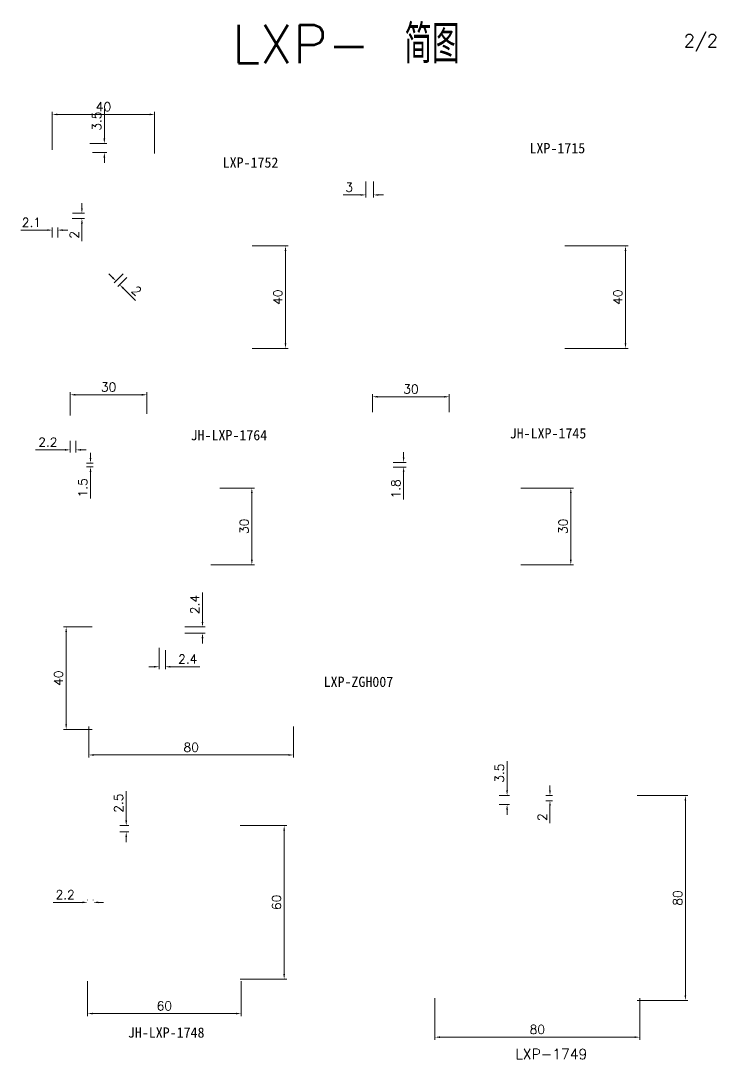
# Model space of a CAD drawing. Header units: millimetres. Extents: x 667 to 3290, y 428 to 2286.
# Drawn here: x 1012.4 to 1284.2, y 1880.1 to 2285.7 of the extents above; entities that cross this region are included whole.
import ezdxf

# ---------------------------------------------------------------- set-up
doc = ezdxf.new("R2010")
doc.units = ezdxf.units.MM
doc.layers.add('细实线', color=130, linetype='Continuous', lineweight=0)
doc.styles.get("Standard").update_dxf_attribs({"font": 'txt', "bigfont": 'gbcbig.shx'})
doc.styles.add('数字', font='simhei.ttf', dxfattribs={"height": 3})
doc.dimstyles.new('1', dxfattribs={"dimtxt": 3.5, "dimasz": 2, "dimexe": 1, "dimexo": 0.8, "dimgap": 1.25, "dimtad": 1, "dimdsep": 46, "dimtxsty": 'Standard', "dimcen": 0, "dimclrd": 1, "dimclre": 3, "dimadec": 0, "dimazin": 0, "dimtfac": 1, "dimtofl": 0, "dimtmove": 0, "dimatfit": 3, "dimfxl": 1, "dimlwd": 9, "dimlwe": 9, "dimarcsym": 0})

# ---------------------------------------------------------------- blocks, each defined once
blk = doc.blocks.new('*D1015')
at = {"color": 3, "lineweight": 9, "transparency": 16777216}
for p, q in [((1040.29, 2048.93), (1029.15, 2048.93)), ((1040.29, 2008.93), (1029.15, 2008.93))]:
    blk.add_line(p, q, dxfattribs=at)
at = {"color": 1, "lineweight": 9, "transparency": 16777216}
blk.add_line((1030.15, 2010.93), (1030.15, 2046.93), dxfattribs=at)
at = {"color": 1, "transparency": 16777216}
for points in [[(1029.82, 2046.93), (1030.49, 2046.93), (1030.15, 2048.93)], [(1029.82, 2010.93), (1030.49, 2010.93), (1030.15, 2008.93)]]:
    blk.add_solid(points, dxfattribs=at)
at = {"layer": 'DEFPOINTS', "color": 0, "transparency": 16777216}
for p in [(1030.15, 2048.93), (1041.09, 2048.93), (1041.09, 2008.93)]:
    blk.add_point(p, dxfattribs=at)
at = {"color": 0, "transparency": 16777216, "insert": (1027.15, 2028.93), "char_height": 3.5, "attachment_point": 5, "rotation": 90}
blk.add_mtext('40', dxfattribs=at)
blk = doc.blocks.new('*D1016')
at = {"color": 3, "lineweight": 9, "transparency": 16777216}
for p, q in [((1039.01, 2010.09), (1039.01, 1997.93)), ((1119.01, 2010.09), (1119.01, 1997.93))]:
    blk.add_line(p, q, dxfattribs=at)
at = {"color": 1, "lineweight": 9, "transparency": 16777216}
blk.add_line((1041.01, 1998.93), (1117.01, 1998.93), dxfattribs=at)
at = {"color": 1, "transparency": 16777216}
for points in [[(1041.01, 1999.26), (1041.01, 1998.59), (1039.01, 1998.93)], [(1117.01, 1999.26), (1117.01, 1998.59), (1119.01, 1998.93)]]:
    blk.add_solid(points, dxfattribs=at)
at = {"layer": 'DEFPOINTS', "color": 0, "transparency": 16777216}
for p in [(1039.01, 2010.89), (1119.01, 2010.89), (1119.01, 1998.93)]:
    blk.add_point(p, dxfattribs=at)
at = {"color": 0, "transparency": 16777216, "insert": (1079.01, 2001.93), "char_height": 3.5, "attachment_point": 5}
blk.add_mtext('80', dxfattribs=at)
blk = doc.blocks.new('*D1018')
at = {"color": 3, "lineweight": 9, "transparency": 16777216}
for p, q in [((1024.73, 2235.31), (1024.73, 2250.1)), ((1064.73, 2233.8), (1064.73, 2250.1))]:
    blk.add_line(p, q, dxfattribs=at)
at = {"color": 1, "lineweight": 9, "transparency": 16777216}
blk.add_line((1026.73, 2249.1), (1062.73, 2249.1), dxfattribs=at)
at = {"color": 1, "transparency": 16777216}
for points in [[(1026.73, 2249.43), (1026.73, 2248.77), (1024.73, 2249.1)], [(1062.73, 2249.43), (1062.73, 2248.77), (1064.73, 2249.1)]]:
    blk.add_solid(points, dxfattribs=at)
at = {"layer": 'DEFPOINTS', "color": 0, "transparency": 16777216}
for p in [(1064.73, 2249.1), (1024.73, 2234.51), (1064.73, 2233)]:
    blk.add_point(p, dxfattribs=at)
at = {"color": 0, "transparency": 16777216, "insert": (1044.73, 2252.1), "char_height": 3.5, "attachment_point": 5}
blk.add_mtext('40', dxfattribs=at)
blk = doc.blocks.new('*D1019')
at = {"color": 3, "lineweight": 9, "transparency": 16777216}
for p, q in [((1102.81, 2197.73), (1116.87, 2197.73)), ((1102.81, 2157.73), (1116.87, 2157.73))]:
    blk.add_line(p, q, dxfattribs=at)
at = {"color": 1, "lineweight": 9, "transparency": 16777216}
blk.add_line((1115.87, 2195.73), (1115.87, 2159.73), dxfattribs=at)
at = {"color": 1, "transparency": 16777216}
for points in [[(1115.54, 2195.73), (1116.21, 2195.73), (1115.87, 2197.73)], [(1115.54, 2159.73), (1116.21, 2159.73), (1115.87, 2157.73)]]:
    blk.add_solid(points, dxfattribs=at)
at = {"layer": 'DEFPOINTS', "color": 0, "transparency": 16777216}
for p in [(1102.01, 2197.73), (1102.01, 2157.73), (1115.87, 2157.73)]:
    blk.add_point(p, dxfattribs=at)
at = {"color": 0, "transparency": 16777216, "insert": (1112.87, 2177.73), "char_height": 3.5, "attachment_point": 5, "rotation": 90}
blk.add_mtext('40', dxfattribs=at)
blk = doc.blocks.new('*D1020')
at = {"color": 3, "lineweight": 9, "transparency": 16777216}
for p, q in [((1225.09, 2197.73), (1249.76, 2197.73)), ((1225.09, 2157.73), (1249.76, 2157.73))]:
    blk.add_line(p, q, dxfattribs=at)
at = {"color": 1, "lineweight": 9, "transparency": 16777216}
blk.add_line((1248.76, 2159.73), (1248.76, 2195.73), dxfattribs=at)
at = {"color": 1, "transparency": 16777216}
for points in [[(1248.42, 2195.73), (1249.09, 2195.73), (1248.76, 2197.73)], [(1248.42, 2159.73), (1249.09, 2159.73), (1248.76, 2157.73)]]:
    blk.add_solid(points, dxfattribs=at)
at = {"layer": 'DEFPOINTS', "color": 0, "transparency": 16777216}
for p in [(1224.29, 2197.73), (1248.76, 2197.73), (1224.29, 2157.73)]:
    blk.add_point(p, dxfattribs=at)
at = {"color": 0, "transparency": 16777216, "insert": (1245.76, 2177.73), "char_height": 3.5, "attachment_point": 5, "rotation": 90}
blk.add_mtext('40', dxfattribs=at)
blk = doc.blocks.new('*D1021')
at = {"color": 3, "lineweight": 9, "transparency": 16777216}
for p, q in [((1031.72, 2131.56), (1031.72, 2140.61)), ((1061.72, 2132.21), (1061.72, 2140.61))]:
    blk.add_line(p, q, dxfattribs=at)
at = {"color": 1, "lineweight": 9, "transparency": 16777216}
blk.add_line((1033.72, 2139.61), (1059.72, 2139.61), dxfattribs=at)
at = {"color": 1, "transparency": 16777216}
for points in [[(1033.72, 2139.94), (1033.72, 2139.28), (1031.72, 2139.61)], [(1059.72, 2139.94), (1059.72, 2139.28), (1061.72, 2139.61)]]:
    blk.add_solid(points, dxfattribs=at)
at = {"layer": 'DEFPOINTS', "color": 0, "transparency": 16777216}
for p in [(1061.72, 2139.61), (1031.72, 2130.76), (1061.72, 2131.41)]:
    blk.add_point(p, dxfattribs=at)
at = {"color": 0, "transparency": 16777216, "insert": (1046.72, 2142.61), "char_height": 3.5, "attachment_point": 5}
blk.add_mtext('30', dxfattribs=at)
blk = doc.blocks.new('*D1022')
at = {"color": 3, "lineweight": 9, "transparency": 16777216}
for p, q in [((1090.23, 2103.2), (1103.72, 2103.2)), ((1086.65, 2073.2), (1103.72, 2073.2))]:
    blk.add_line(p, q, dxfattribs=at)
at = {"color": 1, "lineweight": 9, "transparency": 16777216}
blk.add_line((1102.72, 2075.2), (1102.72, 2101.2), dxfattribs=at)
at = {"color": 1, "transparency": 16777216}
for points in [[(1102.39, 2101.2), (1103.06, 2101.2), (1102.72, 2103.2)], [(1102.39, 2075.2), (1103.06, 2075.2), (1102.72, 2073.2)]]:
    blk.add_solid(points, dxfattribs=at)
at = {"layer": 'DEFPOINTS', "color": 0, "transparency": 16777216}
for p in [(1089.43, 2103.2), (1102.72, 2103.2), (1085.85, 2073.2)]:
    blk.add_point(p, dxfattribs=at)
at = {"color": 0, "transparency": 16777216, "insert": (1099.72, 2088.2), "char_height": 3.5, "attachment_point": 5, "rotation": 90}
blk.add_mtext('30', dxfattribs=at)
blk = doc.blocks.new('*D1023')
at = {"color": 3, "lineweight": 9, "transparency": 16777216}
for p, q in [((1207.87, 2103.2), (1228.39, 2103.2)), ((1207.87, 2073.2), (1228.39, 2073.2))]:
    blk.add_line(p, q, dxfattribs=at)
at = {"color": 1, "lineweight": 9, "transparency": 16777216}
blk.add_line((1227.39, 2075.2), (1227.39, 2101.2), dxfattribs=at)
at = {"color": 1, "transparency": 16777216}
for points in [[(1227.06, 2101.2), (1227.72, 2101.2), (1227.39, 2103.2)], [(1227.06, 2075.2), (1227.72, 2075.2), (1227.39, 2073.2)]]:
    blk.add_solid(points, dxfattribs=at)
at = {"layer": 'DEFPOINTS', "color": 0, "transparency": 16777216}
for p in [(1207.07, 2103.2), (1227.39, 2103.2), (1207.07, 2073.2)]:
    blk.add_point(p, dxfattribs=at)
at = {"color": 0, "transparency": 16777216, "insert": (1224.39, 2088.2), "char_height": 3.5, "attachment_point": 5, "rotation": 90}
blk.add_mtext('30', dxfattribs=at)
blk = doc.blocks.new('*D1024')
at = {"color": 3, "lineweight": 9, "transparency": 16777216}
for p, q in [((1149.9, 2132.88), (1149.9, 2139.84)), ((1179.9, 2132.88), (1179.9, 2139.84))]:
    blk.add_line(p, q, dxfattribs=at)
at = {"color": 1, "lineweight": 9, "transparency": 16777216}
blk.add_line((1177.9, 2138.84), (1151.9, 2138.84), dxfattribs=at)
at = {"color": 1, "transparency": 16777216}
for points in [[(1151.9, 2139.17), (1151.9, 2138.5), (1149.9, 2138.84)], [(1177.9, 2139.17), (1177.9, 2138.5), (1179.9, 2138.84)]]:
    blk.add_solid(points, dxfattribs=at)
at = {"layer": 'DEFPOINTS', "color": 0, "transparency": 16777216}
for p in [(1149.9, 2138.84), (1149.9, 2132.08), (1179.9, 2132.08)]:
    blk.add_point(p, dxfattribs=at)
at = {"color": 0, "transparency": 16777216, "insert": (1164.9, 2141.84), "char_height": 3.5, "attachment_point": 5}
blk.add_mtext('30', dxfattribs=at)
blk = doc.blocks.new('*D1025')
at = {"color": 3, "lineweight": 9, "transparency": 16777216}
for p, q in [((1038.52, 1910.56), (1038.52, 1896.94)), ((1098.52, 1910.56), (1098.52, 1896.94))]:
    blk.add_line(p, q, dxfattribs=at)
at = {"color": 1, "lineweight": 9, "transparency": 16777216}
blk.add_line((1040.52, 1897.94), (1096.52, 1897.94), dxfattribs=at)
at = {"color": 1, "transparency": 16777216}
for points in [[(1040.52, 1898.27), (1040.52, 1897.6), (1038.52, 1897.94)], [(1096.52, 1898.27), (1096.52, 1897.6), (1098.52, 1897.94)]]:
    blk.add_solid(points, dxfattribs=at)
at = {"layer": 'DEFPOINTS', "color": 0, "transparency": 16777216}
for p in [(1038.52, 1911.36), (1098.52, 1911.36), (1098.52, 1897.94)]:
    blk.add_point(p, dxfattribs=at)
at = {"color": 0, "transparency": 16777216, "insert": (1068.52, 1900.94), "char_height": 3.5, "attachment_point": 5}
blk.add_mtext('60', dxfattribs=at)
blk = doc.blocks.new('*D1026')
at = {"color": 3, "lineweight": 9, "transparency": 16777216}
for p, q in [((1098.2, 1971.36), (1116.35, 1971.36)), ((1098.2, 1911.36), (1116.35, 1911.36))]:
    blk.add_line(p, q, dxfattribs=at)
at = {"color": 1, "lineweight": 9, "transparency": 16777216}
blk.add_line((1115.35, 1913.36), (1115.35, 1969.36), dxfattribs=at)
at = {"color": 1, "transparency": 16777216}
for points in [[(1115.02, 1969.36), (1115.68, 1969.36), (1115.35, 1971.36)], [(1115.02, 1913.36), (1115.68, 1913.36), (1115.35, 1911.36)]]:
    blk.add_solid(points, dxfattribs=at)
at = {"layer": 'DEFPOINTS', "color": 0, "transparency": 16777216}
for p in [(1097.4, 1971.36), (1115.35, 1971.36), (1097.4, 1911.36)]:
    blk.add_point(p, dxfattribs=at)
at = {"color": 0, "transparency": 16777216, "insert": (1112.35, 1941.36), "char_height": 3.5, "attachment_point": 5, "rotation": 90}
blk.add_mtext('60', dxfattribs=at)
blk = doc.blocks.new('*D1027')
at = {"color": 3, "lineweight": 9, "transparency": 16777216}
for p, q in [((1253.32, 1983.07), (1273.17, 1983.07)), ((1253.32, 1903.07), (1273.17, 1903.07))]:
    blk.add_line(p, q, dxfattribs=at)
at = {"color": 1, "lineweight": 9, "transparency": 16777216}
blk.add_line((1272.17, 1905.07), (1272.17, 1981.07), dxfattribs=at)
at = {"color": 1, "transparency": 16777216}
for points in [[(1271.83, 1981.07), (1272.5, 1981.07), (1272.17, 1983.07)], [(1271.83, 1905.07), (1272.5, 1905.07), (1272.17, 1903.07)]]:
    blk.add_solid(points, dxfattribs=at)
at = {"layer": 'DEFPOINTS', "color": 0, "transparency": 16777216}
for p in [(1252.52, 1983.07), (1272.17, 1983.07), (1252.52, 1903.07)]:
    blk.add_point(p, dxfattribs=at)
at = {"color": 0, "transparency": 16777216, "insert": (1269.17, 1943.07), "char_height": 3.5, "attachment_point": 5, "rotation": 90}
blk.add_mtext('80', dxfattribs=at)
blk = doc.blocks.new('*D1028')
at = {"color": 3, "lineweight": 9, "transparency": 16777216}
for p, q in [((1174.3, 1904.01), (1174.3, 1887.72)), ((1254.3, 1904.01), (1254.3, 1887.72))]:
    blk.add_line(p, q, dxfattribs=at)
at = {"color": 1, "lineweight": 9, "transparency": 16777216}
blk.add_line((1176.3, 1888.72), (1252.3, 1888.72), dxfattribs=at)
at = {"color": 1, "transparency": 16777216}
for points in [[(1176.3, 1889.06), (1176.3, 1888.39), (1174.3, 1888.72)], [(1252.3, 1889.06), (1252.3, 1888.39), (1254.3, 1888.72)]]:
    blk.add_solid(points, dxfattribs=at)
at = {"layer": 'DEFPOINTS', "color": 0, "transparency": 16777216}
for p in [(1174.3, 1904.81), (1254.3, 1904.81), (1254.3, 1888.72)]:
    blk.add_point(p, dxfattribs=at)
at = {"color": 0, "transparency": 16777216, "insert": (1214.3, 1891.72), "char_height": 3.5, "attachment_point": 5}
blk.add_mtext('80', dxfattribs=at)
blk = doc.blocks.new('*D1075')
at = {"color": 1, "lineweight": 9, "transparency": 16777216}
for p, q in [((1045.07, 2239.73), (1045.07, 2251.23)), ((1045.07, 2232.23), (1045.07, 2230.23))]:
    blk.add_line(p, q, dxfattribs=at)
at = {"color": 3, "lineweight": 9, "transparency": 16777216}
for p, q in [((1039.46, 2237.73), (1046.07, 2237.73)), ((1040.47, 2234.23), (1046.07, 2234.23))]:
    blk.add_line(p, q, dxfattribs=at)
at = {"color": 1, "transparency": 16777216}
for points in [[(1044.73, 2239.73), (1045.4, 2239.73), (1045.07, 2237.73)], [(1044.73, 2232.23), (1045.4, 2232.23), (1045.07, 2234.23)]]:
    blk.add_solid(points, dxfattribs=at)
at = {"layer": 'DEFPOINTS', "color": 0, "transparency": 16777216}
for p in [(1038.66, 2237.73), (1045.07, 2237.73), (1039.67, 2234.23)]:
    blk.add_point(p, dxfattribs=at)
at = {"color": 0, "transparency": 16777216, "insert": (1042.07, 2246.48), "char_height": 3.5, "attachment_point": 5, "rotation": 90}
blk.add_mtext('3.5', dxfattribs=at)
blk = doc.blocks.new('*D1076')
at = {"color": 1, "lineweight": 9, "transparency": 16777216}
for p, q in [((1022.73, 2203.93), (1012.4, 2203.93)), ((1028.83, 2203.93), (1030.83, 2203.93))]:
    blk.add_line(p, q, dxfattribs=at)
at = {"color": 3, "lineweight": 9, "transparency": 16777216}
for p, q in [((1024.73, 2201.01), (1024.73, 2204.93)), ((1026.83, 2201.01), (1026.83, 2204.93))]:
    blk.add_line(p, q, dxfattribs=at)
at = {"color": 1, "transparency": 16777216}
for points in [[(1022.73, 2204.27), (1022.73, 2203.6), (1024.73, 2203.93)], [(1028.83, 2204.27), (1028.83, 2203.6), (1026.83, 2203.93)]]:
    blk.add_solid(points, dxfattribs=at)
at = {"layer": 'DEFPOINTS', "color": 0, "transparency": 16777216}
for p in [(1024.73, 2203.93), (1024.73, 2200.21), (1026.83, 2200.21)]:
    blk.add_point(p, dxfattribs=at)
at = {"color": 0, "transparency": 16777216, "insert": (1016.56, 2206.93), "char_height": 3.5, "attachment_point": 5}
blk.add_mtext('2.1', dxfattribs=at)
blk = doc.blocks.new('*D1077')
at = {"color": 3, "lineweight": 9, "transparency": 16777216}
for p, q in [((1032.65, 2210.48), (1037.3, 2210.48)), ((1032.46, 2208.48), (1037.3, 2208.48))]:
    blk.add_line(p, q, dxfattribs=at)
at = {"color": 1, "lineweight": 9, "transparency": 16777216}
for p, q in [((1036.3, 2212.48), (1036.3, 2214.48)), ((1036.3, 2206.48), (1036.3, 2199.65))]:
    blk.add_line(p, q, dxfattribs=at)
at = {"color": 1, "transparency": 16777216}
for points in [[(1035.97, 2212.48), (1036.63, 2212.48), (1036.3, 2210.48)], [(1035.97, 2206.48), (1036.63, 2206.48), (1036.3, 2208.48)]]:
    blk.add_solid(points, dxfattribs=at)
at = {"layer": 'DEFPOINTS', "color": 0, "transparency": 16777216}
for p in [(1031.85, 2210.48), (1031.66, 2208.48), (1036.3, 2208.48)]:
    blk.add_point(p, dxfattribs=at)
at = {"color": 0, "transparency": 16777216, "insert": (1033.3, 2202.06), "char_height": 3.5, "attachment_point": 5, "rotation": 90}
blk.add_mtext('2', dxfattribs=at)
blk = doc.blocks.new('*D1078')
at = {"color": 1, "lineweight": 9, "transparency": 16777216}
for p, q in [((1048.22, 2185.46), (1046.8, 2186.87)), ((1052.46, 2181.22), (1057.29, 2176.39))]:
    blk.add_line(p, q, dxfattribs=at)
at = {"color": 3, "lineweight": 9, "transparency": 16777216}
for p, q in [((1052.47, 2186.88), (1048.92, 2183.34)), ((1053.88, 2185.46), (1050.34, 2181.92))]:
    blk.add_line(p, q, dxfattribs=at)
at = {"color": 1, "transparency": 16777216}
for points in [[(1048.45, 2185.7), (1047.98, 2185.22), (1049.63, 2184.05)], [(1052.7, 2181.45), (1052.22, 2180.98), (1051.05, 2182.63)]]:
    blk.add_solid(points, dxfattribs=at)
at = {"layer": 'DEFPOINTS', "color": 0, "transparency": 16777216}
for p in [(1053.03, 2187.44), (1051.05, 2182.63), (1054.45, 2186.03)]:
    blk.add_point(p, dxfattribs=at)
at = {"color": 0, "transparency": 16777216, "insert": (1057.7, 2180.22), "char_height": 3.5, "attachment_point": 5, "rotation": 315}
blk.add_mtext('2', dxfattribs=at)
blk = doc.blocks.new('*D1079')
at = {"color": 3, "lineweight": 9, "transparency": 16777216}
for p, q in [((1147.21, 2222.93), (1147.21, 2216.67)), ((1150.21, 2222.93), (1150.21, 2216.67))]:
    blk.add_line(p, q, dxfattribs=at)
at = {"color": 1, "lineweight": 9, "transparency": 16777216}
for p, q in [((1145.21, 2217.67), (1138.38, 2217.67)), ((1152.21, 2217.67), (1154.21, 2217.67))]:
    blk.add_line(p, q, dxfattribs=at)
at = {"color": 1, "transparency": 16777216}
for points in [[(1145.21, 2218), (1145.21, 2217.33), (1147.21, 2217.67)], [(1152.21, 2218), (1152.21, 2217.33), (1150.21, 2217.67)]]:
    blk.add_solid(points, dxfattribs=at)
at = {"layer": 'DEFPOINTS', "color": 0, "transparency": 16777216}
for p in [(1147.21, 2223.73), (1150.21, 2223.73), (1147.21, 2217.67)]:
    blk.add_point(p, dxfattribs=at)
at = {"color": 0, "transparency": 16777216, "insert": (1140.79, 2220.67), "char_height": 3.5, "attachment_point": 5}
blk.add_mtext('3', dxfattribs=at)
blk = doc.blocks.new('*D1080')
at = {"color": 3, "lineweight": 9, "transparency": 16777216}
for p, q in [((1031.72, 2121.65), (1031.72, 2117.1)), ((1033.92, 2121.65), (1033.92, 2117.1))]:
    blk.add_line(p, q, dxfattribs=at)
at = {"color": 1, "lineweight": 9, "transparency": 16777216}
for p, q in [((1029.72, 2118.1), (1018.22, 2118.1)), ((1035.92, 2118.1), (1037.92, 2118.1))]:
    blk.add_line(p, q, dxfattribs=at)
at = {"color": 1, "transparency": 16777216}
for points in [[(1029.72, 2118.44), (1029.72, 2117.77), (1031.72, 2118.1)], [(1035.92, 2118.44), (1035.92, 2117.77), (1033.92, 2118.1)]]:
    blk.add_solid(points, dxfattribs=at)
at = {"layer": 'DEFPOINTS', "color": 0, "transparency": 16777216}
for p in [(1031.72, 2122.45), (1033.92, 2122.45), (1031.72, 2118.1)]:
    blk.add_point(p, dxfattribs=at)
at = {"color": 0, "transparency": 16777216, "insert": (1022.97, 2121.1), "char_height": 3.5, "attachment_point": 5}
blk.add_mtext('2.2', dxfattribs=at)
blk = doc.blocks.new('*D1081')
at = {"color": 1, "lineweight": 9, "transparency": 16777216}
for p, q in [((1039.66, 2114.95), (1039.66, 2116.95)), ((1039.66, 2109.45), (1039.66, 2099.11))]:
    blk.add_line(p, q, dxfattribs=at)
at = {"color": 3, "lineweight": 9, "transparency": 16777216}
for p, q in [((1038.07, 2112.95), (1040.66, 2112.95)), ((1038.07, 2111.45), (1040.66, 2111.45))]:
    blk.add_line(p, q, dxfattribs=at)
at = {"color": 1, "transparency": 16777216}
for points in [[(1039.33, 2114.95), (1040, 2114.95), (1039.66, 2112.95)], [(1039.33, 2109.45), (1040, 2109.45), (1039.66, 2111.45)]]:
    blk.add_solid(points, dxfattribs=at)
at = {"layer": 'DEFPOINTS', "color": 0, "transparency": 16777216}
for p in [(1037.27, 2112.95), (1037.27, 2111.45), (1039.66, 2111.45)]:
    blk.add_point(p, dxfattribs=at)
at = {"color": 0, "transparency": 16777216, "insert": (1036.66, 2103.28), "char_height": 3.5, "attachment_point": 5, "rotation": 90}
blk.add_mtext('1.5', dxfattribs=at)
blk = doc.blocks.new('*D1082')
at = {"color": 1, "lineweight": 9, "transparency": 16777216}
for p, q in [((1162.03, 2115.2), (1162.03, 2117.2)), ((1162.03, 2109.4), (1162.03, 2098.68))]:
    blk.add_line(p, q, dxfattribs=at)
at = {"color": 3, "lineweight": 9, "transparency": 16777216}
for p, q in [((1157.99, 2113.2), (1163.03, 2113.2)), ((1157.99, 2111.4), (1163.03, 2111.4))]:
    blk.add_line(p, q, dxfattribs=at)
at = {"color": 1, "transparency": 16777216}
for points in [[(1161.7, 2115.2), (1162.36, 2115.2), (1162.03, 2113.2)], [(1161.7, 2109.4), (1162.36, 2109.4), (1162.03, 2111.4)]]:
    blk.add_solid(points, dxfattribs=at)
at = {"layer": 'DEFPOINTS', "color": 0, "transparency": 16777216}
for p in [(1157.19, 2113.2), (1157.19, 2111.4), (1162.03, 2111.4)]:
    blk.add_point(p, dxfattribs=at)
at = {"color": 0, "transparency": 16777216, "insert": (1159.03, 2102.84), "char_height": 3.5, "attachment_point": 5, "rotation": 90}
blk.add_mtext('1.8', dxfattribs=at)
blk = doc.blocks.new('*D1083')
at = {"color": 1, "lineweight": 9, "transparency": 16777216}
for p, q in [((1083.43, 2050.93), (1083.43, 2062.43)), ((1083.43, 2044.53), (1083.43, 2042.53))]:
    blk.add_line(p, q, dxfattribs=at)
at = {"color": 3, "lineweight": 9, "transparency": 16777216}
for p, q in [((1076.51, 2048.93), (1084.43, 2048.93)), ((1076.51, 2046.53), (1084.43, 2046.53))]:
    blk.add_line(p, q, dxfattribs=at)
at = {"color": 1, "transparency": 16777216}
for points in [[(1083.1, 2050.93), (1083.77, 2050.93), (1083.43, 2048.93)], [(1083.1, 2044.53), (1083.77, 2044.53), (1083.43, 2046.53)]]:
    blk.add_solid(points, dxfattribs=at)
at = {"layer": 'DEFPOINTS', "color": 0, "transparency": 16777216}
for p in [(1075.71, 2048.93), (1083.43, 2048.93), (1075.71, 2046.53)]:
    blk.add_point(p, dxfattribs=at)
at = {"color": 0, "transparency": 16777216, "insert": (1080.43, 2057.68), "char_height": 3.5, "attachment_point": 5, "rotation": 90}
blk.add_mtext('2.4', dxfattribs=at)
blk = doc.blocks.new('*D1084')
at = {"color": 3, "lineweight": 9, "transparency": 16777216}
for p, q in [((1066.51, 2040.73), (1066.51, 2032.39)), ((1068.91, 2039.9), (1068.91, 2032.39))]:
    blk.add_line(p, q, dxfattribs=at)
at = {"color": 1, "lineweight": 9, "transparency": 16777216}
for p, q in [((1064.51, 2033.39), (1062.51, 2033.39)), ((1070.91, 2033.39), (1082.41, 2033.39))]:
    blk.add_line(p, q, dxfattribs=at)
at = {"color": 1, "transparency": 16777216}
for points in [[(1064.51, 2033.72), (1064.51, 2033.05), (1066.51, 2033.39)], [(1070.91, 2033.72), (1070.91, 2033.05), (1068.91, 2033.39)]]:
    blk.add_solid(points, dxfattribs=at)
at = {"layer": 'DEFPOINTS', "color": 0, "transparency": 16777216}
for p in [(1066.51, 2041.53), (1068.91, 2040.7), (1068.91, 2033.39)]:
    blk.add_point(p, dxfattribs=at)
at = {"color": 0, "transparency": 16777216, "insert": (1077.66, 2036.39), "char_height": 3.5, "attachment_point": 5}
blk.add_mtext('2.4', dxfattribs=at)
blk = doc.blocks.new('*D1085')
at = {"color": 1, "lineweight": 9, "transparency": 16777216}
for p, q in [((1036.52, 1941.36), (1025.02, 1941.36)), ((1042.72, 1941.36), (1044.72, 1941.36))]:
    blk.add_line(p, q, dxfattribs=at)
at = {"color": 3, "lineweight": 9, "transparency": 16777216}
for p, q in [((1038.52, 1942.16), (1038.52, 1942.36)), ((1040.72, 1942.16), (1040.72, 1942.36))]:
    blk.add_line(p, q, dxfattribs=at)
at = {"color": 1, "transparency": 16777216}
for points in [[(1036.52, 1941.7), (1036.52, 1941.03), (1038.52, 1941.36)], [(1042.72, 1941.7), (1042.72, 1941.03), (1040.72, 1941.36)]]:
    blk.add_solid(points, dxfattribs=at)
at = {"layer": 'DEFPOINTS', "color": 0, "transparency": 16777216}
for p in [(1038.52, 1941.36), (1038.52, 1941.36), (1040.72, 1941.36)]:
    blk.add_point(p, dxfattribs=at)
at = {"color": 0, "transparency": 16777216, "insert": (1029.77, 1944.36), "char_height": 3.5, "attachment_point": 5}
blk.add_mtext('2.2', dxfattribs=at)
blk = doc.blocks.new('*D1086')
at = {"color": 1, "lineweight": 9, "transparency": 16777216}
for p, q in [((1219.24, 1985.07), (1219.24, 1987.07)), ((1219.24, 1979.07), (1219.24, 1972.24))]:
    blk.add_line(p, q, dxfattribs=at)
at = {"color": 3, "lineweight": 9, "transparency": 16777216}
for p, q in [((1217.59, 1983.07), (1220.24, 1983.07)), ((1217.59, 1981.07), (1220.24, 1981.07))]:
    blk.add_line(p, q, dxfattribs=at)
at = {"color": 1, "transparency": 16777216}
for points in [[(1218.91, 1985.07), (1219.57, 1985.07), (1219.24, 1983.07)], [(1218.91, 1979.07), (1219.57, 1979.07), (1219.24, 1981.07)]]:
    blk.add_solid(points, dxfattribs=at)
at = {"layer": 'DEFPOINTS', "color": 0, "transparency": 16777216}
for p in [(1216.79, 1983.07), (1216.79, 1981.07), (1219.24, 1981.07)]:
    blk.add_point(p, dxfattribs=at)
at = {"color": 0, "transparency": 16777216, "insert": (1216.24, 1974.65), "char_height": 3.5, "attachment_point": 5, "rotation": 90}
blk.add_mtext('2', dxfattribs=at)
blk = doc.blocks.new('*D1087')
at = {"color": 1, "lineweight": 9, "transparency": 16777216}
for p, q in [((1202.48, 1985.07), (1202.48, 1996.57)), ((1202.48, 1977.57), (1202.48, 1975.57))]:
    blk.add_line(p, q, dxfattribs=at)
at = {"color": 3, "lineweight": 9, "transparency": 16777216}
for p, q in [((1199.35, 1983.07), (1203.48, 1983.07)), ((1199.35, 1979.57), (1203.48, 1979.57))]:
    blk.add_line(p, q, dxfattribs=at)
at = {"color": 1, "transparency": 16777216}
for points in [[(1202.14, 1985.07), (1202.81, 1985.07), (1202.48, 1983.07)], [(1202.14, 1977.57), (1202.81, 1977.57), (1202.48, 1979.57)]]:
    blk.add_solid(points, dxfattribs=at)
at = {"layer": 'DEFPOINTS', "color": 0, "transparency": 16777216}
for p in [(1198.55, 1983.07), (1198.55, 1979.57), (1202.48, 1983.07)]:
    blk.add_point(p, dxfattribs=at)
at = {"color": 0, "transparency": 16777216, "insert": (1199.48, 1991.82), "char_height": 3.5, "attachment_point": 5, "rotation": 90}
blk.add_mtext('3.5', dxfattribs=at)
blk = doc.blocks.new('*D1088')
at = {"color": 1, "lineweight": 9, "transparency": 16777216}
for p, q in [((1053.62, 1973.36), (1053.62, 1984.86)), ((1053.62, 1966.86), (1053.62, 1964.86))]:
    blk.add_line(p, q, dxfattribs=at)
at = {"color": 3, "lineweight": 9, "transparency": 16777216}
for p, q in [((1051.12, 1971.36), (1054.62, 1971.36)), ((1051.12, 1968.86), (1054.62, 1968.86))]:
    blk.add_line(p, q, dxfattribs=at)
at = {"color": 1, "transparency": 16777216}
for points in [[(1053.29, 1973.36), (1053.95, 1973.36), (1053.62, 1971.36)], [(1053.29, 1966.86), (1053.95, 1966.86), (1053.62, 1968.86)]]:
    blk.add_solid(points, dxfattribs=at)
at = {"layer": 'DEFPOINTS', "color": 0, "transparency": 16777216}
for p in [(1050.32, 1971.36), (1053.62, 1971.36), (1050.32, 1968.86)]:
    blk.add_point(p, dxfattribs=at)
at = {"color": 0, "transparency": 16777216, "insert": (1050.62, 1980.11), "char_height": 3.5, "attachment_point": 5, "rotation": 90}
blk.add_mtext('2.5', dxfattribs=at)

msp = doc.modelspace()

# ---------------------------------------------------------------- texts
at = {"attachment_point": 1}
for s, insert, char_height, width in [('LXP- 简图', (1094.985, 2284.071), 15, 526.38668), ('2/2', (1271.587, 2280.403), 5, 51.32848), ('LXP-1749', (1205.725, 1884.099), 4, 15.25314)]:
    msp.add_mtext(s, dxfattribs=dict(at, insert=insert, char_height=char_height, width=width))
at = {"layer": '细实线', "char_height": 4, "width": 27.42667, "attachment_point": 1, "style": '数字'}
for s, insert in [('{\\fSimSun|b0|i0|c134|p2;LXP-1715}', (1211.24, 2237.93)), ('{\\fSimSun|b0|i0|c134|p2;LXP-1752}', (1091.321, 2232.316)), ('{\\fSimSun|b0|i0|c134|p2;JH-LXP-1764}', (1078.795, 2125.834)), ('{\\fSimSun|b0|i0|c134|p2;JH-LXP-1745}', (1203.51, 2126.562)), ('{\\fSimSun|b0|i0|c134|p2;LXP-ZGH007}', (1130.771, 2029.508)), ('{\\fSimSun|b0|i0|c134|p2;JH-LXP-1748}', (1054.282, 1892.529))]:
    msp.add_mtext(s, dxfattribs=dict(at, insert=insert))

# ---------------------------------------------------------------- dimensions: what is measured, and where the dimension line sits
for base, p1, p2, picture, middle in [((1064.732, 2249.101), (1024.732, 2234.511), (1064.732, 2233.001), '*D1018', (1044.732, 2252.101)), ((1061.721, 2139.61), (1031.721, 2130.761), (1061.721, 2131.409), '*D1021', (1046.721, 2142.61)), ((1149.9, 2138.837), (1179.9, 2132.08), (1149.9, 2132.08), '*D1024', (1164.9, 2141.837)), ((1119.014, 1998.925), (1039.014, 2010.892), (1119.014, 2010.892), '*D1016', (1079.014, 2001.925)), ((1098.521, 1897.938), (1038.521, 1911.362), (1098.521, 1911.362), '*D1025', (1068.521, 1900.938)), ((1254.304, 1888.724), (1174.304, 1904.81), (1254.304, 1904.81), '*D1028', (1214.304, 1891.724))]:
    dim = msp.add_linear_dim(base=base, p1=p1, p2=p2, dimstyle='1', override={"dimfxl": 1.25})
    dim.commit()
    dim.dimension.update_dxf_attribs({"geometry": picture, "text_midpoint": middle})
for base, p1, p2, picture, middle in [((1045.067, 2237.731), (1039.668, 2234.231), (1038.657, 2237.731), '*D1075', (1042.067, 2246.481)), ((1036.301, 2208.481), (1031.851, 2210.481), (1031.665, 2208.481), '*D1077', (1033.301, 2202.064)), ((1039.663, 2111.447), (1037.275, 2112.947), (1037.275, 2111.447), '*D1081', (1036.663, 2103.281)), ((1083.435, 2048.933), (1075.711, 2046.533), (1075.711, 2048.933), '*D1083', (1080.435, 2057.683)), ((1202.478, 1983.071), (1198.554, 1979.571), (1198.554, 1983.071), '*D1087', (1199.478, 1991.821)), ((1053.621, 1971.362), (1050.321, 1968.862), (1050.321, 1971.362), '*D1088', (1050.621, 1980.112)), ((1219.241, 1981.071), (1216.791, 1983.071), (1216.791, 1981.071), '*D1086', (1216.241, 1974.654))]:
    dim = msp.add_linear_dim(base=base, p1=p1, p2=p2, angle=90, dimstyle='1')
    dim.commit()
    dim.dimension.update_dxf_attribs({"geometry": picture, "text_midpoint": middle})
for base, p1, p2, picture, middle in [((1147.21, 2217.665), (1150.21, 2223.731), (1147.21, 2223.731), '*D1079', (1140.793, 2220.665)), ((1024.732, 2203.935), (1026.832, 2200.211), (1024.732, 2200.211), '*D1076', (1016.565, 2206.935)), ((1031.721, 2118.103), (1033.921, 2122.447), (1031.721, 2122.447), '*D1080', (1022.971, 2121.103)), ((1068.914, 2033.388), (1066.514, 2041.533), (1068.914, 2040.696), '*D1084', (1077.664, 2036.388)), ((1038.521, 1941.362), (1040.721, 1941.362), (1038.521, 1941.362), '*D1085', (1029.771, 1944.362))]:
    dim = msp.add_linear_dim(base=base, p1=p1, p2=p2, dimstyle='1')
    dim.commit()
    dim.dimension.update_dxf_attribs({"geometry": picture, "text_midpoint": middle})
for base, p1, p2, picture, middle in [((1115.874, 2157.731), (1102.008, 2197.731), (1102.008, 2157.731), '*D1019', (1112.874, 2177.731)), ((1248.756, 2197.731), (1224.29, 2157.731), (1224.29, 2197.731), '*D1020', (1245.756, 2177.731)), ((1102.725, 2103.197), (1085.846, 2073.197), (1089.428, 2103.197), '*D1022', (1099.725, 2088.197)), ((1227.389, 2103.197), (1207.072, 2073.197), (1207.072, 2103.197), '*D1023', (1224.389, 2088.197)), ((1030.153, 2048.933), (1041.087, 2008.933), (1041.087, 2048.933), '*D1015', (1027.153, 2028.933)), ((1272.168, 1983.071), (1252.523, 1903.071), (1252.523, 1983.071), '*D1027', (1269.168, 1943.071)), ((1115.35, 1971.362), (1097.396, 1911.362), (1097.396, 1971.362), '*D1026', (1112.35, 1941.362))]:
    dim = msp.add_linear_dim(base=base, p1=p1, p2=p2, angle=90, dimstyle='1', override={"dimfxl": 1.25})
    dim.commit()
    dim.dimension.update_dxf_attribs({"geometry": picture, "text_midpoint": middle})
dim = msp.add_aligned_dim(p1=(1053.031, 2187.445), p2=(1054.445, 2186.031), distance=-4.807, dimstyle='1')
dim.commit()
dim.dimension.update_dxf_attribs({"geometry": '*D1078', "text_midpoint": (1057.705, 2180.215)})
dim = msp.add_linear_dim(base=(1162.028, 2111.397), p1=(1157.191, 2113.197), p2=(1157.191, 2111.397), angle=90, dimstyle='1')
dim.commit()
dim.dimension.update_dxf_attribs({"geometry": '*D1082', "text_midpoint": (1162.028, 2102.842), "dimtype": 160})

doc.saveas('drawing.dxf')
